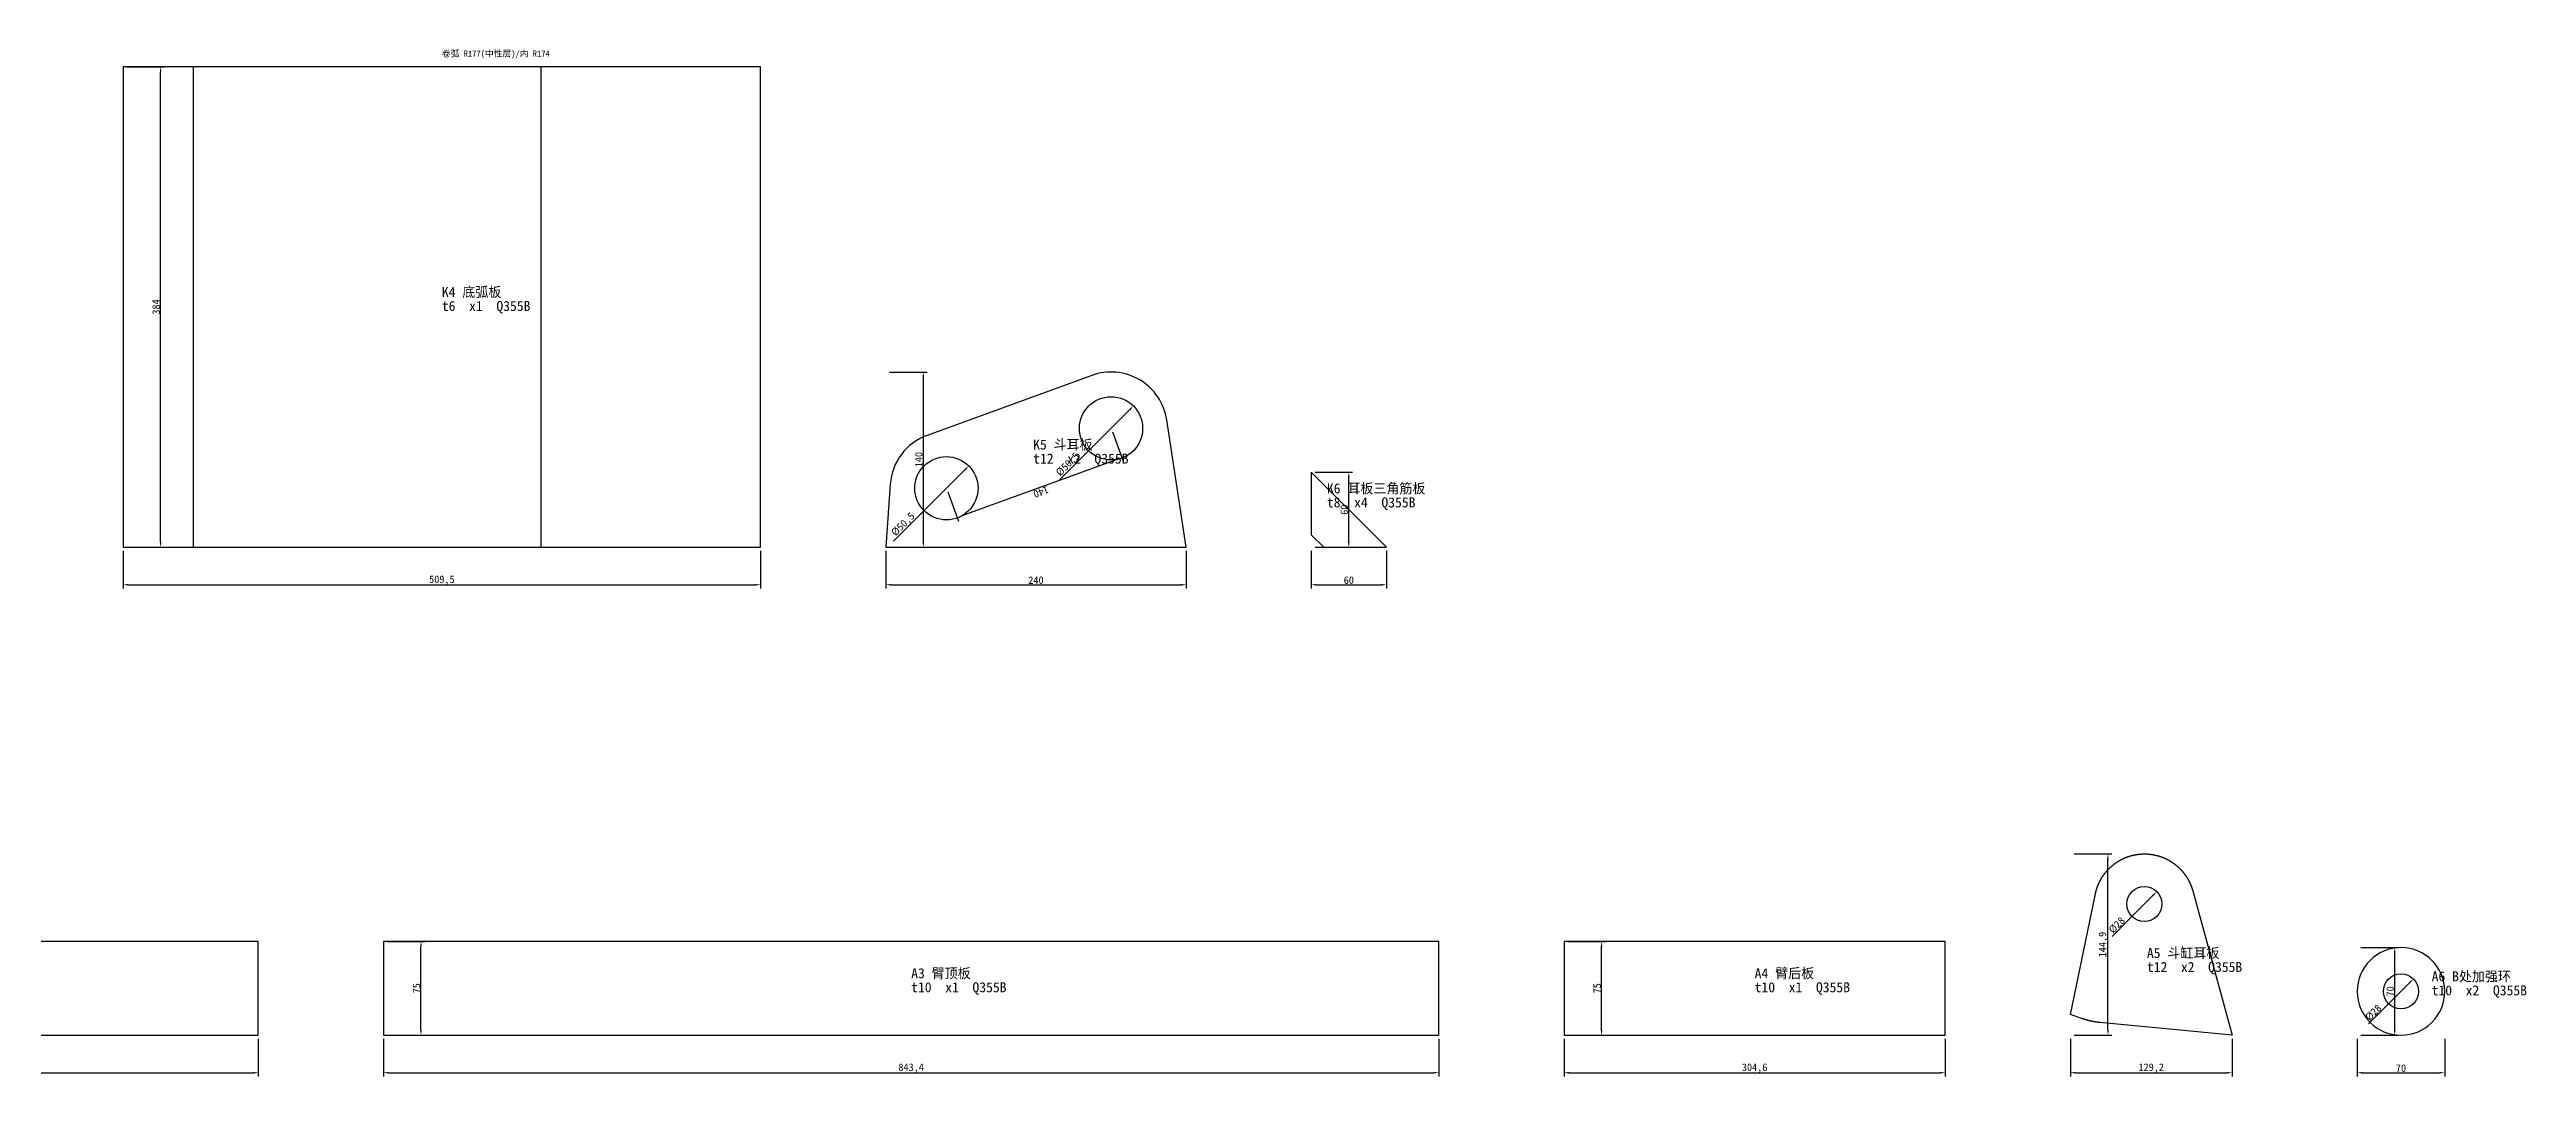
# Model space of a CAD drawing. Header units: millimetres. Extents: x 0 to 4122, y -33 to 788.
# Drawn here: x 2143 to 4122, y -33 to 788 of the extents above; entities that cross this region are included whole.
import ezdxf

# ---------------------------------------------------------------- set-up
doc = ezdxf.new("R2010")
doc.units = ezdxf.units.MM
for name, color, linetype in [('CUT', 7, 'Continuous'), ('DIM', 4, 'Continuous'), ('MARK', 3, 'Continuous')]:
    doc.layers.add(name, color=color, linetype=linetype)
doc.dimstyles.new('PLATE', dxfattribs={"dimtxt": 6, "dimasz": 4, "dimexe": 3, "dimexo": 3, "dimtad": 1, "dimdec": 1, "dimcen": 2.5, "dimclrt": 7, "dimazin": 3, "dimtfac": 1, "dimtmove": 0, "dimatfit": 3})

msp = doc.modelspace()

# ---------------------------------------------------------------- linework, layer by layer
at = {"layer": 'CUT'}
for points in [[(2201.909064496551, 389.99996965489385), (2711.3660082022448, 389.99996965489385), (2711.3660082022448, 773.9999696548939), (2201.909064496551, 773.9999696548939)], [(3161.3660082022448, 389.99996965489385), (3211.3660082022448, 389.99996965489385), (3151.3660082022448, 449.99996965489385), (3151.3660082022448, 399.99996965489385)], [(3777.934659505426, 112.90338654712222), (3777.9847553040586, 113.14365620112729), (3778.0363244265336, 113.3836139500822), (3778.0893649313025, 113.62325075971334), (3778.1438748214205, 113.86255760783025), (3778.1998520446214, 114.1015254846654), (3778.2572944933936, 114.34014539321323), (3778.316200005062, 114.5784083495691), (3778.376566361867, 114.81630538326733), (3778.43839129105, 115.05382753761911), (3778.5016724649363, 115.29096587004956), (3778.5664075010263, 115.52771145243447), (3778.632593962082, 115.7640553714365), (3778.700229356221, 115.99998872884065), (3778.769311137009, 116.23550264188943), (3778.839836703555, 116.47058824361703), (3778.911803400613, 116.70523668318349), (3778.985208518676, 116.93943912620766), (3779.0600492940835, 117.17318675509993), (3779.136322909122, 117.4064707693942), (3779.214026492134, 117.63928238607916), (3779.2931571176227, 117.87161283992906), (3779.3737118063655, 118.10345338383361), (3779.455687525523, 118.33479528912734), (3779.539081188756, 118.56562984591831), (3779.623889656341, 118.79594836341595), (3779.7101097352856, 119.02574217025814), (3779.797738179454, 119.25500261483806), (3779.8867716896843, 119.4837210656295), (3779.9772069139153, 119.71188891151205), (3780.069040447311, 119.93949756209527), (3780.1622688323923, 120.16653844804215), (3780.2568885591622, 120.3930030213916), (3780.3528960652416, 120.61888275588048), (3780.450287736002, 120.84416914726442), (3780.5490599047025, 121.06885371363812), (3780.6492088526265, 121.29292799575471), (3780.7507308092227, 121.51638355734401), (3780.853621952247, 121.73921198543054), (3780.957878407906, 121.96140489064983), (3781.063496251003, 122.18295390756462), (3781.1704715050855, 122.40385069497965), (3781.278800142596, 122.62408693625572), (3781.388478085023, 122.8436543396228), (3781.4995012030536, 123.0625446384923), (3781.6118653167296, 123.28074959176816), (3781.725566195606, 123.49826098415717), (3781.8405995589096, 123.71507062647846), (3781.9569610756985, 123.93117035597142), (3782.0746463650275, 124.14655203660344), (3782.193650996112, 124.36120755937598), (3782.313970488495, 124.5751288426299), (3782.435600312216, 124.78830783234982), (3782.5585358879803, 125.00073650246723), (3782.682772587333, 125.21240685516283), (3782.8083057328327, 125.42331092116741), (3782.9351305982277, 125.63344076006213), (3783.063242408633, 125.8427884605773), (3783.192636340712, 126.05134614089035), (3783.3233075228554, 126.25910594892243), (3783.455251035368, 126.46606006263427), (3783.58846191065, 126.6722006903204), (3783.7229351333885, 126.87752007090275), (3783.858665640742, 127.08201047422263), (3783.9956483225333, 127.28566420133198), (3784.133878021443, 127.48847358478308), (3784.2733495331995, 127.69043098891724), (3784.4140576067803, 127.89152881015237), (3784.555996944606, 128.09175947726914), (3784.69916220274, 128.2911154516961), (3784.843547991092, 128.4895892277935), (3784.989148873618, 128.6871733331359), (3785.1359593685274, 128.88386032879328), (3785.2839739484884, 129.07964280961158), (3785.433187040835, 129.2745134044909), (3785.5835930277794, 129.4684647766636), (3785.7351862466207, 129.6614896239701), (3785.88796098996, 129.85358067913398), (3786.0419115059144, 130.04473071003565), (3786.1970319983343, 130.23493251998434), (3786.3533166270204, 130.42417894798956), (3786.5107595079453, 130.6124628690302), (3786.6693547134732, 130.79977719432304), (3786.829096272584, 130.98611487158962), (3786.989978171099, 131.1714688853217), (3787.151994351905, 131.35583225704545), (3787.315138715185, 131.53919804558404), (3787.4794051186454, 131.72155934731927), (3787.644787377749, 131.90290929645118), (3787.811279265947, 132.0832410652567), (3787.978874514915, 132.26254786434657), (3788.147566814785, 132.44082294292122), (3788.3173498143883, 132.6180595890247), (3788.488217121491, 132.7942511297975), (3788.660162303035, 132.96939093172756), (3788.833178885382, 133.14347240090046), (3789.0072603545545, 133.3164889832472), (3789.1824001564846, 133.48843416479127), (3789.3585916972575, 133.6593014718938), (3789.535828343361, 133.8290844714972), (3789.7141034219358, 133.99777677136757), (3789.8934102210255, 134.16537202033504), (3790.073741989831, 134.33186390853336), (3790.255091938963, 134.4972461676369), (3790.4374532406982, 134.6615125710972), (3790.620819029237, 134.8246569343769), (3790.8051824009603, 134.98667311518307), (3790.9905364146925, 135.1475550136979), (3791.1768740919592, 135.30729657280904), (3791.364188417252, 135.46589177833692), (3791.552472338293, 135.62333465926173), (3791.7417187662977, 135.77961928794804), (3791.9319205762467, 135.93473978036786), (3792.1230706071483, 136.08869029632234), (3792.315161662312, 136.24146503966153), (3792.5081865096186, 136.39305825850278), (3792.7021378817913, 136.54346424544707), (3792.8970084766706, 136.6926773377939), (3793.092790957489, 136.84069191775473), (3793.289477953146, 136.98750241266436), (3793.487062058489, 137.1331032951905), (3793.685535834586, 137.27748908354232), (3793.884891809013, 137.42065434167648), (3794.08512247613, 137.5625936795019), (3794.286220297365, 137.7033017530827), (3794.4881777014994, 137.84277326483954), (3794.6909870849504, 137.98100296374878), (3794.8946408120596, 138.1179856455404), (3795.0991312153797, 138.25371615289373), (3795.304450595962, 138.38818937563207), (3795.510591223648, 138.5214002509145), (3795.7175453373598, 138.65334376342685), (3795.925305145392, 138.78401494557045), (3796.133862825705, 138.91340887764915), (3796.34321052622, 139.04152068805456), (3796.5533403651148, 139.16834555344946), (3796.7642444311196, 139.29387869894924), (3796.975914783815, 139.418115398302), (3797.1883434539322, 139.54105097406625), (3797.4015224436525, 139.662680797787), (3797.615443726906, 139.78300029017015), (3797.830099249679, 139.90200492125484), (3798.045480930311, 140.01969021058386), (3798.2615806598037, 140.13605172737277), (3798.4783903021253, 140.25108509067604), (3798.6959016945143, 140.3647859695527), (3798.91410664779, 140.47715008322888), (3799.1329969466597, 140.58817320125917), (3799.3525643500266, 140.69785114368597), (3799.5728005913024, 140.8061797811967), (3799.7936973787178, 140.91315503527943), (3800.0152463956324, 141.0187728783763), (3800.2374393008517, 141.12302933403515), (3800.460267728938, 141.22592047705945), (3800.6837232905277, 141.32744243365573), (3800.907797572644, 141.42759138157976), (3801.132482139018, 141.52636355028028), (3801.3577685304017, 141.62375522104088), (3801.5836482648906, 141.7197627271202), (3801.81011283824, 141.81438245389), (3802.037153724187, 141.90761083897098), (3802.2647623747703, 141.99944437236718), (3802.492930220653, 142.08987959659788), (3802.721648671444, 142.17891310682813), (3802.950909116024, 142.26654155099646), (3803.180702922866, 142.35276162994154), (3803.411021440364, 142.43757009752613), (3803.641855997155, 142.5209637607594), (3803.8731979024487, 142.60293947991698), (3804.1050384463533, 142.68349416865942), (3804.3373689002033, 142.76262479414822), (3804.5701805168883, 142.84032837716), (3804.8034645311823, 142.91660199219888), (3805.0372121600744, 142.99144276760632), (3805.271414603099, 143.0648478856694), (3805.506063042665, 143.1368145827269), (3805.741148644393, 143.20734014927342), (3805.9766625574416, 143.2764219300612), (3806.2125959148457, 143.3440573242002), (3806.448939833848, 143.41024378525617), (3806.6856854162324, 143.4749788213461), (3806.922823748663, 143.53825999523264), (3807.160345903015, 143.60008492441523), (3807.3982429367134, 143.66045128122033), (3807.636505893069, 143.71935679288862), (3807.875125801617, 143.77679924166097), (3808.114093678452, 143.83277646486158), (3808.3534005265687, 143.88728635497966), (3808.5930373362, 143.94032685974872), (3808.832995085155, 143.99189598222364), (3809.07326473916, 144.04199178085616), (3809.3138372521985, 144.09061236956774), (3809.5547035668515, 144.13775591782075), (3809.7958546146383, 144.1834206506872), (3810.0372813163576, 144.2276048489157), (3810.2789745824316, 144.2703068489962), (3810.520925313245, 144.3115250432225), (3810.7631243994892, 144.3512578797529), (3811.005562722506, 144.3895038626685), (3811.248231154629, 144.4262615520298), (3811.49112055953, 144.4615295639304), (3811.734221792559, 144.49530657054976), (3811.977525701092, 144.52759130020252), (3812.221023124875, 144.55838253738693), (3812.4647048963675, 144.5876791228303), (3812.7085618410883, 144.61547995353277), (3812.9525847779614, 144.64178398280876), (3813.1967645196614, 144.66659022032644), (3813.441091872958, 144.68989773214497), (3813.6855576390662, 144.7117056407497), (3813.9301526139866, 144.7320131250852), (3814.174867588857, 144.75081942058614), (3814.419693350297, 144.7681238192062), (3814.6646206807554, 144.7839256694445), (3814.909640358856, 144.79822437637034), (3815.154743159747, 144.81101940164547), (3815.399919855446, 144.82231026354435), (3815.6451612151895, 144.83209653697253), (3815.8904580057783, 144.84037785348227), (3816.135800991927, 144.84715390128673), (3816.3811809366116, 144.85242442527147), (3816.626588601415, 144.85618922700434), (3816.8720147468775, 144.85844816474258), (3817.1174501328437, 144.85920115343856), (3817.36288551881, 144.85844816474258), (3817.6083116642726, 144.85618922700434), (3817.853719329076, 144.85242442527147), (3818.09909927376, 144.84715390128673), (3818.344442259909, 144.84037785348227), (3818.589739050498, 144.83209653697253), (3818.8349804102413, 144.82231026354435), (3819.0801571059405, 144.81101940164547), (3819.3252599068314, 144.79822437637034), (3819.570279584932, 144.7839256694445), (3819.8152069153903, 144.7681238192062), (3820.0600326768304, 144.75081942058614), (3820.304747651701, 144.7320131250852), (3820.549342626621, 144.7117056407497), (3820.793808392729, 144.68989773214497), (3821.038135746026, 144.66659022032644), (3821.282315487726, 144.64178398280876), (3821.526338424599, 144.61547995353277), (3821.77019536932, 144.5876791228303), (3822.0138771408124, 144.55838253738693), (3822.2573745645955, 144.52759130020252), (3822.5006784731286, 144.49530657054976), (3822.7437797061575, 144.4615295639304), (3822.9866691110583, 144.4262615520298), (3823.2293375431814, 144.3895038626685), (3823.471775866198, 144.3512578797529), (3823.7139749524426, 144.3115250432225), (3823.955925683256, 144.2703068489962), (3824.19761894933, 144.2276048489157), (3824.439045651049, 144.1834206506872), (3824.680196698836, 144.13775591782075), (3824.921063013489, 144.0906123695678), (3825.1616355265273, 144.04199178085616), (3825.4019051805326, 143.99189598222364), (3825.6418629294876, 143.94032685974872), (3825.8814997391187, 143.88728635497972), (3826.1208065872356, 143.83277646486158), (3826.3597744640706, 143.77679924166097), (3826.5983943726183, 143.71935679288862), (3826.836657328974, 143.66045128122033), (3827.0745543626726, 143.60008492441523), (3827.3120765170243, 143.53825999523264), (3827.5492148494545, 143.47497882134616), (3827.7859604318396, 143.41024378525617), (3828.0223043508418, 143.3440573242002), (3828.258237708246, 143.2764219300612), (3828.4937516212945, 143.20734014927342), (3828.7288372230223, 143.1368145827269), (3828.9634856625885, 143.0648478856694), (3829.197688105613, 142.99144276760632), (3829.431435734505, 142.91660199219888), (3829.664719748799, 142.84032837716), (3829.897531365484, 142.76262479414822), (3830.129861819334, 142.68349416865942), (3830.3617023632387, 142.60293947991698), (3830.5930442685326, 142.5209637607594), (3830.8238788253234, 142.43757009752613), (3831.054197342821, 142.35276162994154), (3831.2839911496635, 142.26654155099646), (3831.5132515942432, 142.17891310682813), (3831.7419700450346, 142.08987959659788), (3831.970137890917, 141.99944437236718), (3832.1977465415002, 141.90761083897104), (3832.4247874274474, 141.81438245389), (3832.651252000797, 141.7197627271202), (3832.8771317352857, 141.62375522104088), (3833.1024181266694, 141.52636355028028), (3833.3271026930433, 141.42759138157976), (3833.5511769751597, 141.32744243365573), (3833.7746325367493, 141.22592047705945), (3833.9974609648357, 141.12302933403515), (3834.219653870055, 141.0187728783763), (3834.4412028869697, 140.91315503527943), (3834.662099674385, 140.8061797811967), (3834.882335915661, 140.69785114368597), (3835.1019033190278, 140.58817320125917), (3835.3207936178974, 140.47715008322888), (3835.538998571173, 140.3647859695527), (3835.756509963562, 140.25108509067604), (3835.9733196058837, 140.13605172737277), (3836.1894193353764, 140.01969021058392), (3836.4048010160086, 139.90200492125484), (3836.6194565387814, 139.78300029017015), (3836.833377822035, 139.662680797787), (3837.046556811755, 139.54105097406625), (3837.2589854818725, 139.418115398302), (3837.470655834568, 139.29387869894924), (3837.6815599005727, 139.16834555344946), (3837.8916897394674, 139.04152068805456), (3838.1010374399825, 138.91340887764915), (3838.3095951202954, 138.78401494557045), (3838.5173549283277, 138.65334376342685), (3838.7243090420393, 138.5214002509145), (3838.9304496697255, 138.38818937563207), (3839.1357690503078, 138.25371615289373), (3839.340259453628, 138.1179856455404), (3839.543913180737, 137.98100296374878), (3839.746722564188, 137.84277326483954), (3839.9486799683223, 137.70330175308277), (3840.1497777895574, 137.5625936795019), (3840.3500084566745, 137.42065434167648), (3840.5493644311014, 137.27748908354232), (3840.7478382071986, 137.13310329519055), (3840.9454223125413, 136.98750241266436), (3841.1421093081985, 136.84069191775473), (3841.337891789017, 136.6926773377939), (3841.532762383896, 136.54346424544707), (3841.726713756069, 136.39305825850278), (3841.919738603375, 136.24146503966153), (3842.111829658539, 136.08869029632234), (3842.3029796894407, 135.93473978036786), (3842.4931814993897, 135.77961928794804), (3842.6824279273947, 135.62333465926173), (3842.8707118484353, 135.46589177833692), (3843.058026173728, 135.30729657280904), (3843.244363850995, 135.1475550136979), (3843.4297178647266, 134.98667311518307), (3843.6140812364506, 134.82465693437695), (3843.797447024989, 134.6615125710972), (3843.9798083267247, 134.4972461676369), (3844.1611582758565, 134.33186390853336), (3844.341490044662, 134.1653720203351), (3844.5207968437517, 133.99777677136757), (3844.6990719223263, 133.82908447149725), (3844.87630856843, 133.6593014718938), (3845.052500109203, 133.48843416479133), (3845.227639911133, 133.3164889832472), (3845.4017213803054, 133.14347240090046), (3845.5747379626523, 132.96939093172756), (3845.7466831441966, 132.79425112979743), (3845.917550451299, 132.6180595890247), (3846.0873334509024, 132.44082294292122), (3846.2560257507726, 132.26254786434657), (3846.4236209997403, 132.0832410652567), (3846.5901128879386, 131.90290929645118), (3846.755495147042, 131.72155934731927), (3846.9197615505022, 131.53919804558404), (3847.0829059137823, 131.35583225704545), (3847.244922094588, 131.1714688853217), (3847.4058039931033, 130.98611487158962), (3847.565545552214, 130.79977719432304), (3847.724140757742, 130.6124628690302), (3847.881583638667, 130.42417894798956), (3848.037868267353, 130.2349325199844), (3848.192988759773, 130.04473071003565), (3848.3469392757274, 129.85358067913398), (3848.4997140190667, 129.6614896239701), (3848.651307237908, 129.46846477666367), (3848.8017132248524, 129.2745134044909), (3848.950926317199, 129.07964280961158), (3849.09894089716, 128.88386032879333), (3849.2457513920695, 128.6871733331359), (3849.3913522745956, 128.48958922779354), (3849.5357380629475, 128.2911154516961), (3849.6789033210816, 128.09175947726914), (3849.820842658907, 127.89152881015237), (3849.961550732488, 127.69043098891724), (3850.1010222442446, 127.48847358478308), (3850.239251943154, 127.28566420133201), (3850.3762346249455, 127.08201047422263), (3850.511965132299, 126.87752007090275), (3850.6464383550374, 126.67220069032042), (3850.7796492303196, 126.46606006263424), (3850.911592742832, 126.25910594892245), (3851.0422639249755, 126.05134614089035), (3851.1716578570545, 125.84278846057732), (3851.2997696674597, 125.63344076006213), (3851.426594532855, 125.42331092116741), (3851.5521276783543, 125.21240685516285), (3851.676364377707, 125.00073650246726), (3851.7992999534713, 124.78830783234982), (3851.920929777192, 124.57512884262992), (3852.0412492695755, 124.36120755937601), (3852.16025390066, 124.14655203660344), (3852.277939189989, 123.93117035597145), (3852.394300706778, 123.71507062647846), (3852.5093340700814, 123.49826098415723), (3852.623034948958, 123.28074959176816), (3852.735399062634, 123.0625446384923), (3852.8464221806644, 122.84365433962283), (3852.9561001230913, 122.62408693625575), (3853.064428760602, 122.40385069497965), (3853.1714040146844, 122.18295390756462), (3853.2770218577816, 121.96140489064986), (3853.3812783134404, 121.73921198543052), (3853.4841694564648, 121.51638355734404), (3853.585691413061, 121.29292799575471), (3853.685840360985, 121.06885371363818), (3853.7846125296855, 120.84416914726442), (3853.882004200446, 120.61888275588048), (3853.978011706525, 120.3930030213916), (3854.072631433295, 120.16653844804217), (3854.1658598183762, 119.93949756209527), (3854.257693351772, 119.71188891151205), (3854.348128576003, 119.48372106562952), (3854.4371620862335, 119.25500261483806), (3854.524790530402, 119.02574217025817), (3854.6110106093465, 118.79594836341595), (3854.6958190769315, 118.56562984591834), (3854.7792127401644, 118.33479528912734), (3854.861188459322, 118.10345338383361), (3854.9417431480647, 117.87161283992909), (3855.0208737735534, 117.63928238607916), (3855.0985773565653, 117.4064707693942), (3855.174850971604, 117.17318675509996), (3855.2496917470116, 116.93943912620769), (3855.3230968650746, 116.70523668318349), (3855.3950635621322, 116.47058824361706), (3855.4655891286784, 116.23550264188943), (3855.5346709094665, 115.9999887288407), (3855.6023063036055, 115.7640553714365), (3855.668492764661, 115.5277114524345), (3855.733227800751, 115.29096587004959), (3887.1270195362013, 0.003856691565630399), (3887.1272579856477, 0.002904748013250469), (3887.1274019801103, 0.0019340161963867786), (3887.1274501328435, 0.0009538447930879101), (3887.1274032734536, 0), (3781.3936609297693, 10.13283982815129), (3781.294465690682, 10.142429202952641), (3781.195286515998, 10.152183323912809), (3781.096123679332, 10.162102164122174), (3780.9969774542537, 10.17218569621673), (3780.8978481142876, 10.182433892378128), (3780.7987359329104, 10.192846724333705), (3780.6996411835516, 10.20342416335663), (3780.6005641395936, 10.214166180265934), (3780.5015050743696, 10.225072745426658), (3780.402464261162, 10.236143828749832), (3780.303441973205, 10.247379399692633), (3780.2044384836795, 10.25877942725846), (3780.105454065716, 10.270343879997014), (3780.006488992392, 10.282072726004387), (3779.9075435367313, 10.293965932923115), (3779.808617971704, 10.306023467942325), (3779.709712570225, 10.318245297797759), (3779.610827605154, 10.330631388771934), (3779.5119633492936, 10.343181706694224), (3779.4131200753905, 10.355896216940906), (3779.3142980561324, 10.368774884435268), (3779.2154975641483, 10.381817673647774), (3779.1167188720087, 10.395024548596055), (3779.0179622522232, 10.408395472845086), (3778.919227977241, 10.421930409507283), (3778.8205163194493, 10.435629321242587), (3778.721827551173, 10.449492170258495), (3778.6231619446744, 10.463518918310328), (3778.5245197721506, 10.477709526701219), (3778.425901305735, 10.492063956282195), (3778.327306817496, 10.506582167452379), (3778.228736579435, 10.521264120159032), (3778.1301908634864, 10.536109773897735), (3778.031669941518, 10.55111908771238), (3777.933174085328, 10.566292020195405), (3777.834703566646, 10.581628529487844), (3777.7362586571326, 10.597128573279448), (3777.637839628376, 10.612792108808847), (3777.5394467518936, 10.628619092863588), (3777.4410802991315, 10.644609481780279), (3777.342740541462, 10.66076323144479), (3777.244427750184, 10.677080297292306), (3777.1461421965223, 10.693560634307389), (3777.047884151626, 10.710204197024254), (3776.949653886569, 10.72701093952675), (3776.851451672348, 10.74398081544858), (3776.7532777798824, 10.761113777973364), (3776.655132480014, 10.77840977983486), (3776.5570160435045, 10.79586877331694), (3776.458928741037, 10.813490710253916), (3776.3608708432143, 10.831275542030497), (3776.262842620558, 10.849223219582072), (3776.164844343507, 10.867333693394684), (3776.066876282418, 10.885606913505327), (3775.968938707565, 10.904042829501961), (3775.871031889137, 10.922641390523765), (3775.7731560972393, 10.941402545261141), (3775.6753116018904, 10.960326241955968), (3775.5774986730225, 10.97941242840173), (3775.479717580482, 10.998661051943571), (3775.3819685940257, 11.01807205947857), (3775.2842519833234, 11.037645397455762), (3775.186568017955, 11.057381011876416), (3775.088916967409, 11.077278848294029), (3774.9912991010865, 11.097338851814627), (3774.893714688293, 11.11756096709685), (3774.7961639982445, 11.137945138352066), (3774.6986473000625, 11.158491309344583), (3774.6011648627764, 11.179199423391793), (3774.5037169553184, 11.200069423364312), (3774.4063038465283, 11.221101251686164), (3774.308925805148, 11.242294850334872), (3774.211583099824, 11.263650160841735), (3774.1142759991035, 11.285167124291874), (3774.0170047714373, 11.306845681324475), (3773.919769685176, 11.328685772132914), (3773.8225710085717, 11.350687336464873), (3773.725409009775, 11.372850313622664), (3773.6282839568353, 11.395174642463203), (3773.5311961177003, 11.417660261398353), (3773.4341457602163, 11.440307108394919), (3773.337133152124, 11.463115120974962), (3773.2401585610614, 11.486084236215945), (3773.1432222545614, 11.509214390750842), (3773.0463245000506, 11.532505520768353), (3772.94946556485, 11.55595756201312), (3772.8526457161734, 11.579570449785805), (3772.7558652211264, 11.603344118943383), (3772.659124346707, 11.627278503899234), (3772.562423359802, 11.65137353862336), (3772.4657625271902, 11.675629156642586), (3772.3691421155386, 11.70004529104068), (3772.272562391402, 11.724621874458634), (3772.176023621225, 11.74935883909474), (3772.0795260713376, 11.774256116704876), (3771.983070007956, 11.799313638602612), (3771.886655697183, 11.824531335659444), (3771.790283405005, 11.849909138305023), (3771.6939533972936, 11.875446976527243), (3771.5976659398034, 11.901144779872524), (3771.5014212981714, 11.927002477445953), (3771.405219737916, 11.95301999791154), (3771.3090615244378, 11.97919726949236), (3771.2129469230176, 12.005534219970741), (3771.1168761988147, 12.03203077668853), (3771.0208496168693, 12.058686866547205), (3770.924867442098, 12.085502416008197), (3770.828929939296, 12.112477351092963), (3770.7330373731347, 12.13961159738325), (3770.637190008162, 12.166905080021351), (3770.541388108801, 12.194357723710183), (3770.445631939349, 12.221969452713623), (3770.349921763977, 12.249740190856656), (3770.25425784673, 12.277669861525581), (3770.1586404515247, 12.305758387668234), (3770.0630698421496, 12.334005691794246), (3769.9675462822643, 12.362411695975155), (3769.872070035398, 12.39097632184469), (3769.77664136495, 12.419699490599001), (3769.681260534189, 12.448581122996856), (3769.5859278062494, 12.477621139359783), (3769.4906434441355, 12.506819459572469), (3769.3954077107164, 12.536176003082787), (3769.300220868728, 12.565690688902137), (3769.205083180771, 12.595363435605648), (3769.109994909311, 12.625194161332388), (3769.0149563166756, 12.655182783785577), (3768.9199676650574, 12.685329220232816), (3768.82502921651, 12.7156333875064), (3768.730141232949, 12.746095202003403), (3768.6353039761507, 12.776714579686015), (3768.540517707751, 12.807491436081747), (3768.4457826892462, 12.838425686283628), (3768.3510991819894, 12.86951724495053), (3768.256467447194, 12.90076602630728), (3768.161887745928, 12.932171944144997), (3768.0673603391187, 12.963734911821277), (3767.972885487546, 12.995454842260457), (3767.8784634518474, 13.02733164795383), (3767.784094492513, 13.059365240959949), (3767.6897788698875, 13.091555532904763), (3767.5955168441683, 13.123902434981943), (3767.5013086754043, 13.156405857953146), (3767.4071546234964, 13.18906571214815), (3767.3130549481957, 13.221881907465217), (3767.2190099091044, 13.2548543533713), (3767.125019765673, 13.287982958902262), (3767.0310847772002, 13.32126763266318), (3766.937205202834, 13.354708282828554), (3766.8433813015677, 13.388304817142554), (3766.7496133322425, 13.422057142919371), (3757.964294218451, 16.592627679188155)], [(1359.9999704118309, 0), (2309.947337374864, 0), (2309.947337374864, 75), (1359.9999704118309, 75)], [(2409.947337374864, 0), (3253.3333699838945, 0), (3253.3333699838945, 75), (2409.947337374864, 75)], [(3353.3333699838945, 0), (3657.964294218451, 0), (3657.964294218451, 75), (3353.3333699838945, 75)]]:
    msp.add_lwpolyline(points, close=True, dxfattribs=at)
for points in [[(3051.3660082022448, 389.99996965489385), (3035.8522013529137, 491.7807232237373, 0.4734024524416967), (2975.976215491934, 527.2865429416202), (2844.416215491934, 479.4065429416201, 0.2960314032140546), (2814.9178215374277, 440.2902532296761), (2811.3660082022448, 389.99996965489385)], [(3987.1274501328444, 35, 1), (4057.1274501328444, 35, 1)]]:
    msp.add_lwpolyline(points, format="xyb", close=True, dxfattribs=at)
for centre, radius in [((2991.3660082022448, 484.99996965489385), 25.25), ((2859.806008202245, 437.11996965489385), 25.25), ((3817.1174501328437, 104.85920115343855), 14), ((4022.1274501328444, 35), 14)]:
    msp.add_circle(centre, radius, dxfattribs=at)
at = {"layer": 'MARK'}
for p, q in [((2258.049576929967, 389.99996965489385), (2258.049576929967, 773.9999696548939)), ((2536.0805267726637, 389.99996965489385), (2536.0805267726637, 773.9999696548939))]:
    msp.add_line(p, q, dxfattribs=at)

# ---------------------------------------------------------------- texts
for s, height, p in [('卷弧 R177(中性层)/内 R174', 5, (2456.637536349398, 781.9999696548939)), ('K4 底弧板', 8, (2456.637536349398, 589.9999696548939)), ('t6  x1  Q355B', 8, (2456.637536349398, 578.7999696548939)), ('K5 斗耳板', 8, (2929.1247414447425, 468.0063805947945)), ('t12  x2  Q355B', 8, (2929.1247414447425, 456.8063805947945)), ('K6 耳板三角筋板', 8, (3163.8660082022448, 432.99996965489385)), ('t8  x4  Q355B', 8, (3163.8660082022448, 421.79996965489386)), ('A5 斗缸耳板', 8, (3819.080996299917, 61.72592559343384)), ('A3 臂顶板', 8, (2831.640353679379, 45.5)), ('t10  x1  Q355B', 8, (2831.640353679379, 34.3)), ('A4 臂后板', 8, (3505.6488321011725, 45.5)), ('t10  x1  Q355B', 8, (3505.6488321011725, 34.3)), ('t12  x2  Q355B', 8, (3819.080996299917, 50.52592559343384)), ('A6 B处加强环', 8, (4046.627387561206, 43.0250183182668)), ('t10  x2  Q355B', 8, (4046.627387561206, 31.825018318266803))]:
    msp.add_text(s, height=height, dxfattribs=at).set_placement(p)

# ---------------------------------------------------------------- dimensions: what is measured, and where the dimension line sits
at = {"layer": 'DIM'}
for base, p1, p2, angle in [((2231.909064496551, 389.99996965489385), (2201.909064496551, 389.99996965489385), (2201.909064496551, 773.9999696548939), 90), ((2841.3660082022448, 389.99996965489385), (2811.3660082022448, 389.99996965489385), (2811.3660082022448, 529.9999686410005), 90), ((2999.9158930413064, 461.5074289400459), (2991.3660082022448, 484.99996965489385), (2859.806008202245, 437.11996965489385), 199.99849094251894), ((3181.3660082022448, 389.99996965489385), (3151.3660082022448, 389.99996965489385), (3151.3660082022448, 449.99996965489385), 90), ((3787.964294218451, 0), (3757.964294218451, 0), (3757.964294218451, 144.85920115343856), 90), ((2439.947337374864, 0), (2409.947337374864, 0), (2409.947337374864, 75), 90), ((3383.3333699838945, 0), (3353.3333699838945, 0), (3353.3333699838945, 75), 90), ((4017.1274501328444, 0), (3987.1274501328444, 0), (3987.1274501328444, 70), 90)]:
    msp.add_linear_dim(base=base, p1=p1, p2=p2, angle=angle, dimstyle='PLATE', dxfattribs=at).render()
for p1, p2 in [((3009.220454427205, 502.8544158798542), (2973.5115619772846, 467.1455234299335)), ((2877.660454427205, 454.9744158798542), (2841.9515619772847, 419.2655234299335)), ((3827.0169450694552, 114.75869609005021), (3807.217955196232, 94.95970621682689)), ((4032.026945069456, 44.89949493661166), (4012.227955196233, 25.100505063388336))]:
    msp.add_diameter_dim_2p(p1=p1, p2=p2, dimstyle='PLATE', dxfattribs=at).render()
for base, p1, p2 in [((2201.909064496551, 359.99996965489385), (2201.909064496551, 389.99996965489385), (2711.3660082022448, 389.99996965489385)), ((2811.3660082022448, 359.99996965489385), (2811.3660082022448, 389.99996965489385), (3051.3660082022448, 389.99996965489385)), ((3151.3660082022448, 359.99996965489385), (3151.3660082022448, 389.99996965489385), (3211.3660082022448, 389.99996965489385)), ((1359.9999704118309, -30.000000000000004), (1359.9999704118309, 0), (2309.947337374864, 0)), ((2409.947337374864, -30), (2409.947337374864, 0), (3253.3333699838945, 0)), ((3353.3333699838945, -30), (3353.3333699838945, 0), (3657.964294218451, 0)), ((3757.964294218451, -30), (3757.964294218451, 0), (3887.1274501328435, 0)), ((3987.1274501328444, -30), (3987.1274501328444, 0), (4057.1274501328444, 0))]:
    msp.add_linear_dim(base=base, p1=p1, p2=p2, dimstyle='PLATE', dxfattribs=at).render()

doc.saveas('drawing.dxf')
